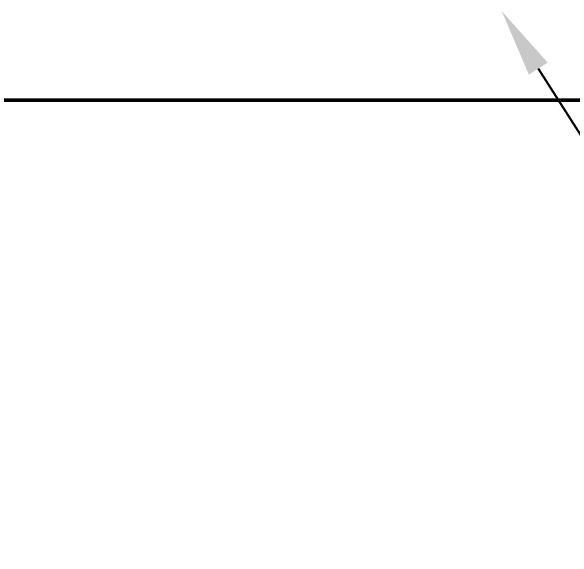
# Model space of a CAD drawing. Header units: millimetres. Extents: x 3004 to 446186229, y 1206 to 1506.
# Drawn here: x 3150.46 to 3175.26, y 1387.35 to 1411.47 of the extents above; entities that cross this region are included whole.
import ezdxf
from ezdxf import colors
from ezdxf.entities.mleader import LeaderData, LeaderLine
from ezdxf.math import Vec2, Vec3

# ---------------------------------------------------------------- set-up
doc = ezdxf.new("R2010")
doc.units = ezdxf.units.MM
doc.layers.add('Tonk', color=7, linetype='Continuous', lineweight=25)
doc.layers.add('Видимый контур (ГОСТ)', color=7, linetype='Continuous', lineweight=50)
doc.styles.get("Standard").update_dxf_attribs({"font": '', "width": 0.8, "oblique": 15})
doc.styles.get('Standard').set_extended_font_data('GOST type B')

msp = doc.modelspace()

# ---------------------------------------------------------------- linework, layer by layer
at = {"layer": 'Видимый контур (ГОСТ)'}
msp.add_line((3179.74995, 1407.54704), (3076.19195, 1407.54604), dxfattribs=at)

# ---------------------------------------------------------------- leaders
at = {"layer": 'Tonk'}
ml = msp.add_multileader_mtext('Standard', dxfattribs=at)
ml.set_content('1', color=256)
ml.set_leader_properties()
ml.build(insert=Vec2(0, 0))
ml.multileader.update_dxf_attribs({"text_left_attachment_type": 6, "text_right_attachment_type": 6, "dogleg_length": 0.36, "arrow_head_size": 3})
ctx = ml.context
ctx.base_point, ctx.char_height, ctx.arrow_head_size, ctx.landing_gap_size, ctx.plane_origin = Vec3(3187.46924, 1387.91558), 5, 3, 0.1, Vec3(3172.12837, 1411.47193)
ctx.left_attachment, ctx.right_attachment = 6, 6
notes = []
notes.append((ctx, [(0, (1, 1, 0), (3187.10924, 1387.91558), (1, 0), 0.36, [(0, [(3172.12837, 1411.47193)], 0, [])])]))
ctx.mtext.insert, ctx.mtext.flow_direction = Vec3(3187.56924, 1393.91558), 5
for ctx, leaders in notes:
    for number, flags, end, landing, length, lines in leaders:
        leader = LeaderData()
        leader.index, (leader.has_last_leader_line, leader.has_dogleg_vector, leader.attachment_direction) = number, flags
        leader.last_leader_point, leader.dogleg_vector, leader.dogleg_length = Vec3(end), Vec3(landing), length
        for number, points, colour, breaks in lines:
            line = LeaderLine()
            line.index, line.vertices, line.color, line.breaks = number, Vec3.list(points), colors.encode_raw_color(colour), breaks
            leader.lines.append(line)
        ctx.leaders.append(leader)

doc.saveas('drawing.dxf')
